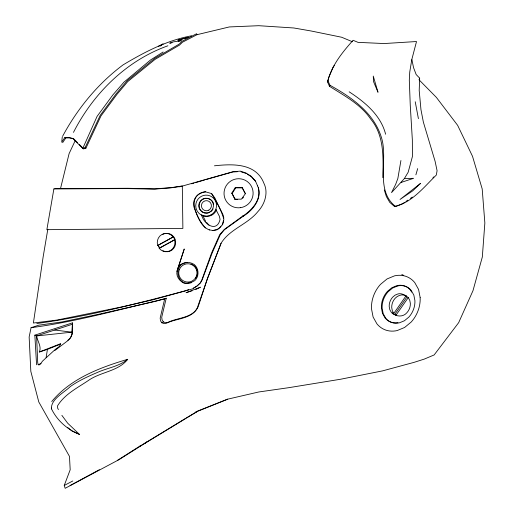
<?xml version="1.0" encoding="UTF-8"?>
<svg xmlns="http://www.w3.org/2000/svg" width="514" height="514" viewBox="0 0 514 514"><rect width="100%" height="100%" fill="white"/><g stroke="black" fill="none" stroke-linecap="round" stroke-linejoin="round"><path stroke-width="0.77" d="M67.848 340.262C73.586 336.284 72.532 328.954 72.403 322.876L34.836 335.16L36.578 364.792M176.983 271.27C176 276.32 179.341 280.824 183.678 283.047L186.441 283.362L190.7 282.713L194.78 280.644C199.336 276.294 199.014 268.655 194.305 264.543C190.026 261.639 184.59 261.889 180.33 264.678L178.127 267.704L176.983 271.27L184.243 248.975L178.12 267.8M36.584 335.944C37.445 341.219 41.788 346.552 39.379 351.994L60.736 343.641L59.354 346.449L55.306 349.398L42.578 361.059L40.542 363.803L38.974 365.03L38.145 364.587L37.708 362.588L36.584 335.944L71.819 332.166L72.416 324.231L36.584 335.944L34.836 335.16M61.879 415.351L67.649 423.157L79.452 434.375C67.34 429.55 57.215 420.619 51.509 408.9L51.58 408.045M62.258 136.981L61.719 142.198L64.867 137.489L68.651 137.463L72.853 138.459L82.767 148.424L83.673 148.861L85.973 148.109L101.007 115.888L116.813 94.557L127.742 81.591L155.055 59.38L179.861 44.879M411.9 59.663L413.545 67.649L416.173 74.549L419.662 78.154L419.206 90.503L420.96 109.649L423.363 122.101L435.101 161.306L437.086 170.738L436.277 175.107C424.223 186.762 411.573 203.139 394.386 206.39L389.753 202.375L386.348 196.489L384.305 189.942M46.112 357.693L47.423 349.366L60.626 344.084M47.808 229.276L43.144 256.878L33.391 323.03L56.996 320.049L121.381 307.006L152.491 299.925L192.718 288.829L196.727 286.259L200.145 283.098L201.732 280.278L211.556 253.036L219.709 234.654L224.252 229.507L242.781 216.047L243.116 216.317C253.338 210.175 263.027 197.845 257.463 185.548M400.926 160.509L397.862 178.442L395.645 184.404L391.527 192.609L404.345 178.615L408.155 172.254L412.408 156.571L412.35 139.917L410.268 105.383L409.305 80.171L409.742 72.056L411.791 59.605L416.513 41.531L384.131 43.549L358.033 42.36L353.073 40.285C342.176 52.505 331.427 65.747 327.572 81.989L329.48 86.288C344.117 95.643 360.61 104.201 370.575 118.888C384.376 135.349 383.303 157.554 382.853 177.677M60.523 188.522L69.101 153.628L75.166 140.72M197.601 307.886C191.806 318.269 177.24 317.594 167.744 322.484L165.482 322.696L163.446 321.937L162.116 320.042L161.717 317.241L166.228 298.229L155.594 301.3L99.003 314.183L61.789 321.982L38.653 325.214L31.065 327.688L29.144 337.017L30.827 371.391L38.788 401.967L69.48 456.4L70.187 469.777L64.244 485.454L65.169 488.3L119.113 459.593L144.267 443.73L197.504 411.335L227.728 399.147L258.818 391.97L288.791 387.678L340.692 379.223L382.512 370.89L414.13 362.338L424.275 359.1L434.15 354.943L458.661 322.663L472.983 290.673L482.325 257L484.856 222.992L482.196 188.94L472.514 156.295L457.646 125.352L436.373 97.384L419.09 79.843M166.228 298.229L164.679 298.936L160.162 318.127L160.529 320.884L161.865 322.786L163.915 323.55L166.183 323.351C176.064 318.237 191.452 319.175 197.235 308.066L207.418 278.749L221.078 243.244C229.752 229.032 247.581 224.438 257.867 211.627C264.768 204.321 268.642 192.737 263.913 183.292C255.966 162.79 232.399 163.876 214.441 165.804M327.572 81.989L328.703 77.569L333.046 67.353L334.376 65.355M415.884 174.824L417.683 168.592M222.549 224.907L223.751 220.821M197.986 307.256L207.38 278.704L221.078 243.244M419.141 79.548L419.662 78.154M62.657 142.635L65.818 137.932L69.551 137.906L73.772 138.889L77.62 142.77M329.48 86.288L329.943 85.266L328.035 80.923M163.15 51.998L150.538 59.977L123.951 82.169L112.836 94.949L97.082 116.37L82.767 148.424L85.099 147.666L100.224 115.329L116.093 93.889L127.067 80.833L154.508 58.519L179.425 43.979L181.879 41.377L196.579 33.731L196.965 34.695L229.321 26.94L258.76 25.7L293.835 27.981L311.221 31.007L341.637 37.239L352.456 41.756M73.47 132.381C93.304 93.522 126.354 60.594 167.898 45.791M51.741 401.556C70.572 378.6 100.031 367.491 127.71 359.305C118.374 371.423 100.333 371.879 88.299 380.553C77.351 387.929 64.526 394.289 57.523 405.906L57.716 408.341L58.461 409.562M62.618 136.255C77.485 108.57 97.827 83.731 123.077 64.886C144.447 52.087 166.909 40.336 191.638 35.781M237.41 199.535L234.859 199.188L231.795 193.129L235.335 187.424L242.133 187.578L245.345 193.463M235.239 199.541L232.135 193.502L235.74 187.848L242.544 187.912M393.801 313.392L406.099 295.749L404.749 295.158L408.27 297.593L409.735 300.202L410.352 303.331A10.865 8.751 -66.4 0 1 406.921 312.692C403.252 317.144 396.185 317.061 392.445 312.801L393.801 313.392L392.336 310.777L391.726 307.648A10.865 8.751 -66.4 0 1 395.15 298.287C397.881 295.351 402.366 293.79 406.099 295.749M394.617 314.639L406.921 296.996M395.973 315.23L408.27 297.593M242.627 198.327L243.501 197.132M432.929 177.889L433.79 176.893M221.039 226.558L217.795 229.334M180.337 44.377L182.309 42.302L196.939 34.708M54.87 350.49L67.919 340.596L70.476 337.968L72.596 333.2L72.403 322.876M160.143 46.144L163.105 43.915L158.415 46.311M117.571 460.281L141.003 445.381M144.267 443.73L146.805 441.886M404.621 202.349L402.706 203.672L396.21 206.339L394.386 206.39M405.899 201.475L407.82 200.158M410.378 198.398L412.299 197.08M127.71 359.305C118.824 366.623 107.092 367.947 96.883 372.669C87.74 376.589 78.623 380.72 70.457 386.464C64.501 392.343 50.462 399.282 51.509 408.9M185.939 418.19L139.724 446.306M64.244 485.454L72.802 480.982M70.065 485.557L99.343 469.719M186.614 417.773L197.504 411.335M173.379 236.851L157.708 245.499L173.379 236.851L174.856 239.646L159.186 248.294L174.162 240.038M193.2 288.187L197.196 285.932L200.582 282.706L202.163 279.854L212.237 252.785L220.275 234.699L224.477 229.662L243.116 216.317L242.736 216.079M161.865 322.786L163.446 321.937M195.314 412.247L196.74 411.521M195.725 289.543L200.434 287.191L186.049 292.71L192.05 290.821M397.63 285.951L392.606 288.033L388.16 291.708A19.121 15.401 -66.4 0 0 382.127 308.188L383.2 313.701L385.783 318.301A19.847 15.985 -66.4 0 0 399.41 322.824L404.434 320.749L408.881 317.067A19.121 15.401 -66.4 0 0 414.914 300.587L413.834 295.075L411.258 290.481A19.847 15.985 -66.4 0 0 397.63 285.951M197.447 411.155L227.728 399.147M401.171 182.419L413.622 178.307L404.345 178.615M188.664 289.671L184.128 291.155C135.587 304.044 86.635 316.733 36.802 323.518M216.6 201.764L214.91 198.089L211.697 193.617L205.259 191.748C197.055 192.499 191.047 200.833 194.543 208.697C197.967 216.548 200.633 226.745 209.519 229.964M39.379 351.994L47.423 349.366M38.145 364.587L41.069 363.629M191.709 183.794L193.964 183.125M195.468 182.676L204.501 179.99M206.005 179.547L232.771 171.972M164.679 298.936C120.334 309.152 76.271 321.783 31.065 327.688M187.327 262.403L184.796 262.988L181.275 264.62C175.627 270.011 177.266 279.995 184.622 282.989L187.385 283.304L191.645 282.655M172.055 42.701L169.742 43.221L172.993 41.955L181.32 40.606L178.229 41.306M212.944 230.445L216.934 229.597L219.247 228.1L222.26 224.791L223.873 219.343C221.29 210.213 216.593 201.449 211.408 193.508L211.697 193.617M217.216 229.707L213.226 230.555L209.237 229.854M178.891 186.858L180.401 186.621M71.844 333.58L72.416 333.522M233.523 171.927L237.282 171.727M234.859 199.188L241.374 199.162L245.319 193.797L242.133 187.578M54.812 188.632L127.71 188.278L155.164 188.844L171.625 187.578L183.241 185.824L232.797 171.792L240.276 171.13L245.981 173.006L251.147 176.251L255.394 180.896L257.61 185.952M54.702 330.02L71.819 332.166M241.015 171.798L246.058 173.424M205.259 191.748L205.542 191.863C185.098 195.018 196.92 218.9 205.581 227.991M79.452 434.375L71.96 430.983L67.424 427.314M64.867 137.489L65.818 137.932M85.099 147.666L85.973 148.109M329.943 85.266C352.238 97.576 375.233 113.761 382.063 139.75C387.55 161.332 375.458 190.276 395.279 206.3M247.362 174.233L251.288 176.662L255.542 181.301M241.484 187.289L242.736 188.13M349.173 91.826C364.889 102.08 380.842 115.207 385.616 134.238M79.272 144.428L83.673 148.861M235.335 187.424L235.74 187.848M231.795 193.129L232.135 193.502M206.615 222.433L208.999 225.196M242.781 216.047L242.865 216.156C252.021 209.821 261.594 199.862 258.291 187.732M411.643 292.132L410.538 290.159A19.847 15.985 -66.4 0 0 396.904 285.636L391.88 287.712L387.44 291.393A19.121 15.401 -66.4 0 0 381.401 307.873L382.48 313.386L385.057 317.986A19.847 15.985 -66.4 0 0 397.958 322.657M158.074 245.486L159.552 248.281M222.71 214.068L217.852 204.488M202.58 215.237L205.664 221.335M201.559 214.813C203.602 224.31 217.036 233.054 220.076 219.369L219.33 216.169L216.008 209.738M216.914 202.445L217.538 203.807M223.07 214.749L223.847 218.109M420.156 297.574L418.557 289.395L414.734 282.572A29.446 23.715 -66.4 0 0 394.508 275.857L387.055 278.941L380.463 284.403A28.373 22.854 -66.4 0 0 371.506 308.85L373.106 317.029L376.929 323.852A29.446 23.715 -66.4 0 0 397.155 330.566L404.608 327.482L411.2 322.027A28.373 22.854 -66.4 0 0 420.156 297.574M415.228 101.759L418.409 118.65M217.056 203.216A10.518 10.37 -74.9 0 1 217.313 204.668M216.638 209.706A10.518 10.37 -74.9 0 1 202.15 215.205M210.811 199.728A7.447 7.344 -74.9 0 1 213.689 204.604M212.982 209.018A7.447 7.344 -74.9 0 1 212.301 210.136M211.897 210.637A7.447 7.344 -74.9 0 1 210.965 211.53M209.892 212.25A7.447 7.344 -74.9 0 1 207.47 213.079M206.834 213.143A7.447 7.344 -74.9 0 1 199.284 203.942A7.447 7.344 -74.9 0 1 210.284 199.368M190.977 263.99A9.168 9.156 71.9 0 1 193.161 264.98M193.817 265.43A9.168 9.156 71.9 0 1 195.526 267.107M195.988 267.755A9.168 9.156 71.9 0 1 195.648 278.273M165.508 233.478A9.175 8.847 88.2 0 1 175.589 243.983A9.175 8.847 88.2 0 1 162.912 250.768M159.488 247.626A9.175 8.847 88.2 0 1 158.742 246.212M162.591 234.5A9.175 8.847 88.2 0 1 164.756 233.632M174.503 239.652A9.181 8.854 88.2 0 1 170.352 250.62A9.181 8.854 88.2 0 1 159.205 248.275M157.721 245.454A9.181 8.854 88.2 0 1 161.871 234.48A9.181 8.854 88.2 0 1 173.019 236.826M401.768 274.476A29.446 23.715 -66.4 0 1 403.741 275.44M405.276 295.948A11.269 9.079 -66.4 0 0 398.016 293.918L395.163 295.1L392.638 297.188A10.865 8.751 -66.4 0 0 389.207 306.55L389.818 309.679L391.282 312.287A11.269 9.079 -66.4 0 0 396.127 315.011M53.88 188.94L46.864 229.674L182.881 228.428L182.309 186.126L170.699 187.88L154.232 189.146L126.778 188.58L53.88 188.94M420.375 183.537L412.723 190.835L400.046 199.451L420.375 183.537M179.418 39.732L177.863 40.227L188.439 37.278L179.418 39.732M377.957 92.128L373.556 81.668L373.273 76.085L377.957 92.128M240.513 207.675A14.61 14.488 -46.4 0 0 250.087 184.282A14.61 14.488 -46.4 0 0 225.119 187.854A14.61 14.488 -46.4 0 0 240.513 207.675M211.029 214.865A10.518 10.37 -74.9 0 0 211.588 196.669A10.518 10.37 -74.9 0 0 195.744 205.388A10.518 10.37 -74.9 0 0 211.029 214.865M209.596 212.173A7.447 7.344 -74.9 0 0 209.995 199.284A7.447 7.344 -74.9 0 0 198.77 205.465A7.447 7.344 -74.9 0 0 209.596 212.173M208.78 210.168A5.069 4.999 -74.9 0 0 209.05 201.392A5.069 4.999 -74.9 0 0 201.411 205.6A5.069 4.999 -74.9 0 0 208.78 210.168M179.367 269.49A9.168 9.156 71.9 0 0 189.152 281.987A9.168 9.156 71.9 0 0 195.063 267.261A9.168 9.156 71.9 0 0 179.367 269.49"/></g></svg>
